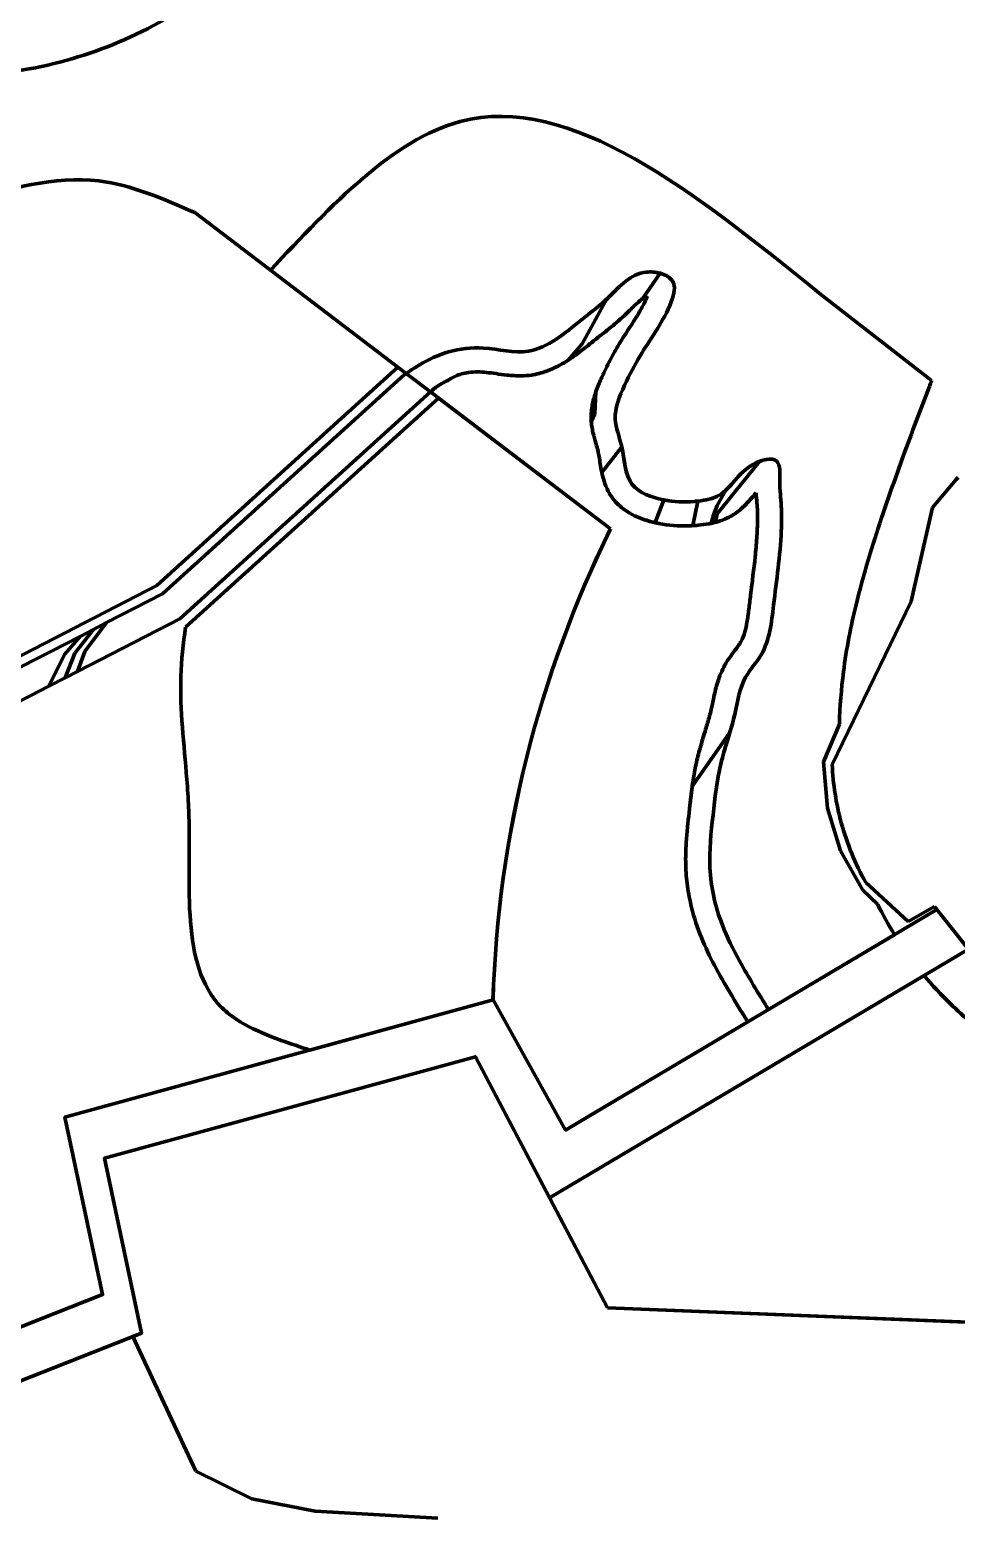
# Model space of a CAD drawing. Header units: inches. Extents: x 4096 to 6070, y 2882 to 5388.
# Drawn here: x 4328.9 to 4375.1, y 3607.5 to 3681.8 of the extents above; entities that cross this region are included whole.
import ezdxf

# ---------------------------------------------------------------- set-up
doc = ezdxf.new("R2010")
doc.units = ezdxf.units.IN
doc.header["$MEASUREMENT"] = 0
doc.linetypes.add('A_CONTINUOUS_LINE', pattern=[0])
for name, color, linetype, lineweight in [('footpath line', 2, 'Continuous', 30), ('Hatch recreation', 91, 'A_CONTINUOUS_LINE', 15), ('Hatch residential', 51, 'Continuous', 15), ('recreation', 91, 'A_CONTINUOUS_LINE', 20), ('road 2', 1, 'A_CONTINUOUS_LINE', 30)]:
    doc.layers.add(name, color=color, linetype=linetype, lineweight=lineweight)

# ---------------------------------------------------------------- blocks, each defined once
blk = doc.blocks.new('residential')
at = {"layer": 'Hatch residential', "lineweight": 90}
for p, q in [((4347.253, 3664.918), (4337.12, 3672.63)), ((4335.232, 3654.021), (4347.253, 3664.918)), ((4349.277, 3663.378), (4336.668, 3651.949)), ((4357.858, 3656.848), (4349.277, 3663.378)), ((4314.279, 3643.23), (4335.232, 3654.021)), ((4349.284, 3632.598), (4351.997, 3633.341)), ((4346.728, 3631.898), (4349.284, 3632.598)), ((4342.867, 3630.84), (4346.728, 3631.898)), ((4351.116, 3630.508), (4332.617, 3625.44)), ((4357.705, 3617.986), (4351.116, 3630.508)), ((4351.116, 3630.508), (4351.116, 3630.508)), ((4332.617, 3625.44), (4334.467, 3616.715)), ((4372.44, 3617.392), (4357.705, 3617.986)), ((4372.44, 3617.392), (4372.44, 3617.392)), ((4401.395, 3616.225), (4372.44, 3617.392)), ((4334.467, 3616.715), (4334.036, 3616.545)), ((4334.036, 3616.545), (4337.184, 3609.835)), ((4337.184, 3609.835), (4339.966, 3608.451)), ((4339.966, 3608.451), (4343.132, 3607.831)), ((4343.132, 3607.831), (4349.25, 3607.481))]:
    blk.add_line(p, q, dxfattribs=at)
blk.add_arc((4409.168, 3631.571), 57.199, 153.77406, 178.22601, dxfattribs=at)
blk.add_open_spline([(4337.12, 3672.63), (4335.551, 3673.321), (4331.876, 3674.937), (4326.342, 3673.455), (4321.434, 3671.264), (4315.415, 3671.041), (4313.912, 3666.975), (4313.107, 3664.794)], degree=3, knots=[0, 0, 0, 0, 5.033154, 11.780618, 16.077304, 21.543793, 27.864631, 27.864631, 27.864631, 27.864631], dxfattribs=at)
for points in [[(4336.668, 3651.949), (4336.547, 3651.125), (4336.461, 3650.306), (4336.434, 3649.495)], [(4336.434, 3649.495), (4336.379, 3647.793), (4336.59, 3646.128), (4336.729, 3644.349)], [(4336.729, 3644.349), (4336.765, 3643.884), (4336.797, 3643.411), (4336.817, 3642.928)], [(4336.832, 3642.536), (4336.932, 3639.083), (4336.406, 3635.078), (4338.432, 3633.006)], [(4336.817, 3642.928), (4336.823, 3642.798), (4336.828, 3642.667), (4336.832, 3642.536)], [(4338.432, 3633.006), (4338.536, 3632.899), (4338.647, 3632.798), (4338.763, 3632.702)], [(4338.763, 3632.702), (4339.023, 3632.487), (4339.312, 3632.295), (4339.624, 3632.12)], [(4339.624, 3632.12), (4340.169, 3631.813), (4340.782, 3631.559), (4341.425, 3631.327)], [(4341.425, 3631.327), (4341.895, 3631.157), (4342.381, 3630.999), (4342.867, 3630.84)]]:
    blk.add_open_spline(points, degree=3, dxfattribs=at)
blk = doc.blocks.new('recreation')
at = {"layer": 'recreation', "lineweight": 90}
blk.add_line((4356.692, 3627.486), (4361.711, 3630.468), dxfattribs=at)
for points in [[(4340.893, 3669.759), (4347.668, 3664.602)], [(4373.869, 3664.245), (4368.261, 3668.617)], [(4348.872, 3663.686), (4357.858, 3656.848)], [(4368.475, 3645.224), (4369.273, 3647.103)], [(4368.675, 3642.905), (4368.475, 3645.224)], [(4369.33, 3640.78), (4368.675, 3642.905)], [(4370.438, 3638.814), (4369.33, 3640.78)], [(4371.18, 3638.106), (4370.438, 3638.814)], [(4365.735, 3632.859), (4372.026, 3636.597)], [(4373.498, 3634.564), (4354.821, 3623.467)], [(4351.997, 3633.341), (4355.62, 3626.849)], [(4361.711, 3630.468), (4364.703, 3632.246)], [(4355.62, 3626.849), (4356.692, 3627.486)], [(4354.821, 3623.467), (4357.705, 3617.986)], [(4357.705, 3617.986), (4401.395, 3616.225)]]:
    blk.add_lwpolyline(points, dxfattribs=at)
blk.add_lwpolyline([(4357.858, 3656.848, 0.107098), (4351.997, 3633.341)], format="xyb", dxfattribs=at)
for points, knots in [([(4368.261, 3668.617), (4362.055, 3673.628), (4352.09, 3681.674), (4343.96, 3673.022), (4340.893, 3669.759)], [0, 0, 0, 0, 19.846352, 31.866977, 31.866977, 31.866977, 31.866977]), ([(4347.668, 3664.602), (4348.455, 3665.14), (4349.597, 3665.757), (4351.698, 3665.993), (4354.09, 3665.313), (4356.087, 3667.059), (4357.915, 3668.431), (4359.162, 3669.971), (4361.371, 3669.385), (4360.55, 3667.224), (4359.473, 3665.83), (4358.526, 3664.014), (4357.881, 3662.435), (4358.564, 3660.831), (4358.553, 3658.91), (4360.466, 3658.209), (4361.921, 3658.164), (4363.75, 3658.467), (4364.335, 3660.022), (4366.382, 3660.559), (4366.251, 3659.066), (4366.404, 3658.014), (4366.377, 3655.892), (4366.013, 3653.481), (4365.751, 3650.817), (4364.347, 3649.355), (4364.084, 3647.346), (4363.25, 3645.142), (4362.969, 3642.547), (4362.662, 3639.84), (4363.229, 3637.335), (4364.396, 3635.03), (4365.238, 3633.665), (4365.735, 3632.859)], [0.165329, 0.165329, 0.165329, 0.165329, 2.338865, 4.057232, 6.306947, 9.358833, 11.171284, 13.402793, 14.797825, 16.208409, 18.913591, 20.573674, 22.336467, 23.686487, 25.693416, 27.423547, 28.973337, 30.249638, 32.549408, 33.72055, 34.737259, 35.976433, 37.213183, 40.943563, 43.493376, 44.856538, 46.789152, 49.358857, 51.938841, 54.57149, 57.49773, 59.468876, 62.308186, 62.308186, 62.308186, 62.308186]), ([(4359.704, 3668.455), (4359.693, 3668.453), (4359.683, 3668.45), (4359.608, 3668.426), (4359.529, 3668.387), (4359.316, 3668.233), (4359.187, 3668.118), (4358.966, 3667.903), (4358.887, 3667.824), (4358.719, 3667.657), (4358.626, 3667.567), (4358.279, 3667.243), (4358.026, 3667.032), (4357.658, 3666.736), (4357.538, 3666.641), (4357.3, 3666.453), (4357.184, 3666.362), (4356.924, 3666.153), (4356.776, 3666.032), (4356.237, 3665.605), (4355.813, 3665.284), (4355.111, 3664.903), (4354.893, 3664.801), (4354.424, 3664.631), (4354.172, 3664.564), (4353.74, 3664.502), (4353.577, 3664.491), (4353.162, 3664.483), (4352.922, 3664.501), (4352.307, 3664.566), (4351.962, 3664.625), (4351.516, 3664.671), (4351.381, 3664.68), (4351.085, 3664.682), (4350.928, 3664.672), (4350.658, 3664.635), (4350.541, 3664.612), (4350.322, 3664.551), (4350.223, 3664.515), (4349.998, 3664.415), (4349.871, 3664.345), (4349.554, 3664.144), (4349.323, 3664.063), (4349.068, 3663.844), (4349.068, 3663.844), (4348.872, 3663.686)], [0.353493, 0.353493, 0.353493, 0.353493, 0.463049, 0.463049, 1.130017, 1.130017, 1.796986, 1.796986, 2.13047, 2.13047, 2.463954, 2.463954, 3.370713, 3.370713, 3.824092, 3.824092, 4.277472, 4.277472, 4.820347, 4.820347, 6.153612, 6.153612, 6.704953, 6.704953, 7.256294, 7.256294, 7.611229, 7.611229, 8.193231, 8.193231, 9.214278, 9.214278, 9.73728, 9.73728, 10.366351, 10.366351, 10.88434, 10.88434, 11.402329, 11.402329, 12.018619, 12.018619, 12.875299, 12.875299, 13.187464, 13.187464, 13.187464, 13.187464]), ([(4365.118, 3658.646), (4365.002, 3658.519), (4364.872, 3658.358), (4364.594, 3658.054), (4364.468, 3657.925), (4364.238, 3657.731), (4364.154, 3657.667), (4363.973, 3657.543), (4363.872, 3657.483), (4363.621, 3657.354), (4363.473, 3657.294), (4363.139, 3657.183), (4362.955, 3657.139), (4362.585, 3657.07), (4362.399, 3657.047), (4362.049, 3657.015), (4361.88, 3657.004), (4361.238, 3656.987), (4360.758, 3657.021), (4360.038, 3657.164), (4359.798, 3657.224), (4359.228, 3657.417), (4358.893, 3657.565), (4358.462, 3657.87), (4358.357, 3657.955), (4358.154, 3658.146), (4358.055, 3658.255), (4357.88, 3658.489), (4357.807, 3658.608), (4357.655, 3658.899), (4357.589, 3659.068), (4357.436, 3659.549), (4357.388, 3659.838), (4357.306, 3660.345), (4357.273, 3660.563), (4357.208, 3660.843), (4357.17, 3660.974), (4357.08, 3661.278), (4357.028, 3661.451), (4356.96, 3661.751), (4356.939, 3661.858), (4356.907, 3662.086), (4356.895, 3662.21), (4356.886, 3662.577), (4356.909, 3662.808), (4356.986, 3663.235), (4357.04, 3663.432), (4357.178, 3663.851), (4357.266, 3664.067), (4357.442, 3664.468), (4357.528, 3664.651), (4357.758, 3665.123), (4357.904, 3665.405), (4358.21, 3665.954), (4358.374, 3666.223), (4358.793, 3666.878), (4359.04, 3667.239), (4359.376, 3667.806), (4359.483, 3667.999), (4359.627, 3668.288), (4359.668, 3668.375), (4359.704, 3668.455)], [16.050962, 16.050962, 16.050962, 16.050962, 16.686377, 16.686377, 17.098291, 17.098291, 17.304248, 17.304248, 17.510205, 17.510205, 17.816292, 17.816292, 18.212975, 18.212975, 18.647541, 18.647541, 19.082108, 19.082108, 20.260585, 20.260585, 20.811681, 20.811681, 21.545147, 21.545147, 21.78725, 21.78725, 22.029354, 22.029354, 22.268811, 22.268811, 22.618761, 22.618761, 23.31209, 23.31209, 24.005419, 24.005419, 24.472348, 24.472348, 24.939277, 24.939277, 25.172741, 25.172741, 25.406205, 25.406205, 25.864799, 25.864799, 26.310611, 26.310611, 26.872768, 26.872768, 27.434925, 27.434925, 28.315146, 28.315146, 29.195368, 29.195368, 30.633937, 30.633937, 31.353221, 31.353221, 31.641237, 31.641237, 31.641237, 31.641237]), ([(4369.273, 3647.103), (4369.293, 3647.993), (4369.364, 3648.865), (4369.622, 3650.878), (4369.841, 3651.992), (4370.472, 3654.596), (4370.924, 3656.033), (4371.726, 3658.438), (4372.087, 3659.467), (4372.883, 3661.656), (4373.319, 3662.812), (4373.794, 3664.052), (4373.832, 3664.148), (4373.869, 3664.245)], [32.828999, 32.828999, 32.828999, 32.828999, 34.905998, 34.905998, 37.750723, 37.750723, 41.846708, 41.846708, 44.986774, 44.986774, 48.604707, 48.604707, 48.91086, 48.91086, 48.91086, 48.91086]), ([(4364.703, 3632.246), (4364.68, 3632.284), (4364.657, 3632.321), (4364.363, 3632.797), (4364.091, 3633.24), (4363.554, 3634.145), (4363.291, 3634.604), (4362.806, 3635.52), (4362.584, 3635.976), (4362.192, 3636.94), (4362.026, 3637.444), (4361.814, 3638.305), (4361.746, 3638.657), (4361.647, 3639.369), (4361.617, 3639.732), (4361.598, 3640.466), (4361.61, 3640.834), (4361.666, 3641.713), (4361.722, 3642.213), (4361.83, 3643.188), (4361.886, 3643.697), (4362.003, 3644.478), (4362.048, 3644.742), (4362.157, 3645.273), (4362.222, 3645.543), (4362.374, 3646.097), (4362.461, 3646.381), (4362.616, 3646.89), (4362.685, 3647.118), (4362.779, 3647.45), (4362.809, 3647.56), (4362.864, 3647.776), (4362.888, 3647.881), (4362.945, 3648.14), (4362.977, 3648.299), (4363.064, 3648.701), (4363.122, 3648.955), (4363.248, 3649.356), (4363.297, 3649.494), (4363.413, 3649.774), (4363.482, 3649.918), (4363.641, 3650.198), (4363.723, 3650.322), (4363.936, 3650.627), (4364.061, 3650.786), (4364.209, 3650.986), (4364.251, 3651.046), (4364.322, 3651.154), (4364.348, 3651.198), (4364.445, 3651.38), (4364.505, 3651.535), (4364.598, 3651.859), (4364.632, 3652.017), (4364.698, 3652.388), (4364.727, 3652.606), (4364.783, 3653.065), (4364.811, 3653.311), (4364.922, 3654.209), (4365.006, 3654.841), (4365.103, 3655.772), (4365.131, 3656.08), (4365.173, 3656.694), (4365.187, 3657.005), (4365.192, 3657.451), (4365.19, 3657.596), (4365.18, 3657.873), (4365.172, 3658), (4365.147, 3658.295), (4365.131, 3658.46), (4365.118, 3658.646)], [35.206704, 35.206704, 35.206704, 35.206704, 35.3394, 35.3394, 36.878995, 36.878995, 38.41859, 38.41859, 39.817044, 39.817044, 41.215499, 41.215499, 42.160902, 42.160902, 43.106305, 43.106305, 44.103291, 44.103291, 45.553204, 45.553204, 47.035333, 47.035333, 47.776398, 47.776398, 48.517463, 48.517463, 49.376153, 49.376153, 50.115391, 50.115391, 50.48501, 50.48501, 50.85463, 50.85463, 51.335298, 51.335298, 51.999225, 51.999225, 52.331189, 52.331189, 52.663153, 52.663153, 52.99731, 52.99731, 53.56765, 53.56765, 53.85282, 53.85282, 54.13799, 54.13799, 54.901131, 54.901131, 55.504141, 55.504141, 56.206955, 56.206955, 56.909768, 56.909768, 58.862344, 58.862344, 59.838632, 59.838632, 60.81492, 60.81492, 61.303063, 61.303063, 61.791207, 61.791207, 62.288313, 62.288313, 62.288313, 62.288313]), ([(4398.006, 3624.7), (4397.783, 3624.694), (4397.558, 3624.69), (4396.838, 3624.686), (4396.338, 3624.695), (4395.327, 3624.74), (4394.813, 3624.777), (4393.669, 3624.894), (4393.043, 3624.981), (4390.665, 3625.387), (4388.978, 3625.839), (4386.552, 3626.644), (4385.761, 3626.933), (4384.599, 3627.388), (4384.215, 3627.543), (4383.456, 3627.859), (4383.083, 3628.018), (4382.245, 3628.386), (4381.778, 3628.597), (4380.632, 3629.144), (4379.947, 3629.493), (4378.501, 3630.309), (4377.74, 3630.786), (4376.239, 3631.868), (4375.5, 3632.475), (4374.338, 3633.606), (4373.905, 3634.074), (4373.498, 3634.564)], [58.76792, 58.76792, 58.76792, 58.76792, 59.340293, 59.340293, 60.594784, 60.594784, 61.849274, 61.849274, 63.417506, 63.417506, 67.888521, 67.888521, 70.124029, 70.124029, 71.241783, 71.241783, 72.359536, 72.359536, 73.715864, 73.715864, 75.653799, 75.653799, 77.789318, 77.789318, 79.924837, 79.924837, 81.305365, 81.305365, 81.305365, 81.305365])]:
    blk.add_open_spline(points, degree=3, knots=knots, dxfattribs=at)
blk.add_open_spline([(4372.026, 3636.597), (4371.721, 3637.085), (4371.439, 3637.588), (4371.18, 3638.106)], degree=3, dxfattribs=at)
blk = doc.blocks.new('road')
at = {"layer": 'road 2', "lineweight": 90}
for p, q in [((4375.096, 3659.305), (4373.921, 3657.919)), ((4375.187, 3659.414), (4375.096, 3659.305)), ((4373.921, 3657.919), (4373.023, 3653.975)), ((4373.023, 3653.975), (4372.854, 3653.232)), ((4372.854, 3653.232), (4371.551, 3650.541)), ((4371.551, 3650.541), (4368.912, 3645.092)), ((4370.589, 3639.201), (4372.705, 3637.252)), ((4372.705, 3637.252), (4374.008, 3638.011)), ((4374.008, 3638.011), (4375.966, 3635.552))]:
    blk.add_line(p, q, dxfattribs=at)
for centre, radius, start, end in [((4325.004, 3700.861), 21.41, 277.89123, 304.659), ((4381.985, 3645.63), 13.084, 182.35669, 195.28048), ((4381.985, 3645.63), 13.084, 195.28048, 209.42932)]:
    blk.add_arc(centre, radius, start, end, dxfattribs=at)
blk = doc.blocks.new('road 5')
at = {"layer": 'footpath line', "lineweight": 90}
for p, q in [((4359.46, 3668.336), (4360.329, 3669.604)), ((4360.329, 3669.604), (4359.46, 3668.336)), ((4356.445, 3666.088), (4357.677, 3668.323)), ((4357.677, 3668.323), (4356.445, 3666.088)), ((4355.749, 3665.272), (4356.445, 3666.088)), ((4356.445, 3666.088), (4355.749, 3665.272)), ((4347.589, 3664.548), (4335.519, 3653.606)), ((4348.872, 3663.686), (4347.668, 3664.602)), ((4347.668, 3664.602), (4348.872, 3663.686)), ((4336.381, 3652.363), (4348.872, 3663.686)), ((4357.132, 3663.709), (4357.079, 3662.585)), ((4357.079, 3662.585), (4356.899, 3662.19)), ((4357.424, 3659.665), (4358.416, 3660.945)), ((4358.416, 3660.945), (4357.424, 3659.665)), ((4363.173, 3657.601), (4365.287, 3660.217)), ((4365.287, 3660.217), (4363.173, 3657.601)), ((4363.169, 3658.011), (4363.61, 3658.774)), ((4363.61, 3658.774), (4363.169, 3658.011)), ((4360.077, 3657.159), (4360.508, 3658.294)), ((4360.508, 3658.294), (4360.077, 3657.159)), ((4361.956, 3657.011), (4362.219, 3658.237)), ((4362.219, 3658.237), (4361.956, 3657.011)), ((4362.957, 3657.452), (4363.169, 3658.011)), ((4363.169, 3658.011), (4362.957, 3657.452)), ((4362.872, 3657.125), (4362.957, 3657.452)), ((4362.957, 3657.452), (4362.872, 3657.125)), ((4363.09, 3657.176), (4363.173, 3657.601)), ((4363.173, 3657.601), (4363.09, 3657.176)), ((4335.519, 3653.606), (4332.729, 3652.169)), ((4331.272, 3649.732), (4336.381, 3652.363)), ((4331.642, 3650.729), (4332.729, 3652.169)), ((4332.729, 3652.169), (4331.642, 3650.729)), ((4332.729, 3652.169), (4332.067, 3651.828)), ((4331.402, 3651.486), (4320.844, 3646.049)), ((4330.623, 3650.576), (4331.402, 3651.486)), ((4331.402, 3651.486), (4330.623, 3650.576)), ((4332.067, 3651.828), (4331.148, 3650.655)), ((4331.148, 3650.655), (4332.067, 3651.828)), ((4332.067, 3651.828), (4331.402, 3651.486)), ((4329.852, 3649.001), (4330.623, 3650.576)), ((4330.623, 3650.576), (4329.852, 3649.001)), ((4331.148, 3650.655), (4330.662, 3649.418)), ((4330.662, 3649.418), (4331.148, 3650.655)), ((4331.148, 3650.655), (4331.148, 3650.655)), ((4331.272, 3649.732), (4331.642, 3650.729)), ((4331.642, 3650.729), (4331.272, 3649.732)), ((4331.642, 3650.729), (4331.642, 3650.729)), ((4329.852, 3649.001), (4330.662, 3649.418)), ((4330.662, 3649.418), (4331.272, 3649.732)), ((4321.871, 3644.89), (4329.852, 3649.001)), ((4329.852, 3649.001), (4329.852, 3649.001)), ((4361.937, 3644.035), (4363.811, 3646.696)), ((4363.811, 3646.696), (4361.937, 3644.035)), ((4364.703, 3632.246), (4365.735, 3632.859))]:
    blk.add_line(p, q, dxfattribs=at)
blk.add_lwpolyline([(4351.997, 3633.341), (4330.649, 3627.493), (4332.526, 3618.637), (4322.933, 3614.85), (4322.977, 3614.598, -0.210507), (4322.693, 3612.175), (4325.637, 3613.23), (4324.458, 3605.082), (4320.198, 3600.341, 0.053845), (4321.921, 3598.517), (4326.78, 3603.926, 0.00013), (4326.815, 3603.912), (4328.316, 3614.288), (4334.467, 3616.715), (4332.617, 3625.44), (4351.116, 3630.508), (4354.821, 3623.467), (4375.708, 3635.877), (4374.136, 3637.851), (4355.62, 3626.849), (4351.997, 3633.341)], format="xyb", close=True, dxfattribs=at)
for points, knots in [([(4360.329, 3669.604), (4360.108, 3669.664), (4358.985, 3669.752), (4358.297, 3668.903), (4357.713, 3668.356), (4357.677, 3668.323)], [11.026546, 11.026546, 11.026546, 11.026546, 11.647215, 13.878724, 14.023462, 14.023462, 14.023462, 14.023462]), ([(4358.416, 3660.945), (4358.412, 3660.964), (4358.304, 3661.443), (4357.881, 3662.435), (4358.526, 3664.014), (4359.473, 3665.83), (4360.55, 3667.224), (4361.219, 3668.983), (4360.82, 3669.37), (4360.718, 3669.436)], [14.427945, 14.427945, 14.427945, 14.427945, 14.483886, 15.833906, 17.596699, 19.256782, 21.961964, 23.372549, 23.742429, 23.742429, 23.742429, 23.742429]), ([(4359.704, 3668.455), (4359.668, 3668.375), (4359.627, 3668.288), (4359.483, 3667.999), (4359.376, 3667.806), (4359.04, 3667.239), (4358.793, 3666.878), (4358.374, 3666.223), (4358.21, 3665.954), (4357.904, 3665.405), (4357.758, 3665.123), (4357.528, 3664.651), (4357.442, 3664.468), (4357.277, 3664.093), (4357.201, 3663.908), (4357.132, 3663.709)], [16.050962, 16.050962, 16.050962, 16.050962, 16.338978, 16.338978, 17.058263, 17.058263, 18.496831, 18.496831, 19.377053, 19.377053, 20.257274, 20.257274, 20.819431, 20.819431, 21.307517, 21.307517, 21.307517, 21.307517]), ([(4359.46, 3668.336), (4359.548, 3668.396), (4359.616, 3668.429), (4359.683, 3668.45), (4359.693, 3668.453), (4359.704, 3668.455)], [12.4905422, 12.4905422, 12.4905422, 12.4905422, 13.0779076, 13.0779076, 13.1874638, 13.1874638, 13.1874638, 13.1874638]), ([(4357.677, 3668.323), (4357.265, 3667.943), (4356.047, 3667.023), (4354.09, 3665.313), (4351.698, 3665.993), (4349.597, 3665.757), (4348.455, 3665.14), (4347.668, 3664.602)], [0.165329, 0.165329, 0.165329, 0.165329, 1.833042, 4.884928, 7.134643, 8.85301, 11.026546, 11.026546, 11.026546, 11.026546]), ([(4355.749, 3665.272), (4356.066, 3665.477), (4356.353, 3665.697), (4356.776, 3666.032), (4356.924, 3666.153), (4357.184, 3666.362), (4357.3, 3666.453), (4357.538, 3666.641), (4357.658, 3666.736), (4358.026, 3667.032), (4358.279, 3667.243), (4358.626, 3667.567), (4358.719, 3667.657), (4358.887, 3667.824), (4358.966, 3667.903), (4359.187, 3668.118), (4359.316, 3668.233), (4359.435, 3668.319), (4359.448, 3668.328), (4359.46, 3668.336)], [7.791416, 7.791416, 7.791416, 7.791416, 8.72061, 8.72061, 9.263485, 9.263485, 9.716864, 9.716864, 10.170244, 10.170244, 11.077002, 11.077002, 11.410487, 11.410487, 11.743971, 11.743971, 12.410939, 12.410939, 12.490542, 12.490542, 12.490542, 12.490542]), ([(4348.872, 3663.686), (4349.068, 3663.844), (4349.068, 3663.844), (4349.323, 3664.063), (4349.554, 3664.144), (4349.871, 3664.345), (4349.998, 3664.415), (4350.223, 3664.515), (4350.322, 3664.551), (4350.541, 3664.612), (4350.658, 3664.635), (4350.928, 3664.672), (4351.085, 3664.682), (4351.381, 3664.68), (4351.516, 3664.671), (4351.962, 3664.625), (4352.307, 3664.566), (4352.922, 3664.501), (4353.162, 3664.483), (4353.577, 3664.491), (4353.74, 3664.502), (4354.172, 3664.564), (4354.424, 3664.631), (4354.893, 3664.801), (4355.111, 3664.903), (4355.467, 3665.096), (4355.611, 3665.182), (4355.749, 3665.272)], [0.353493, 0.353493, 0.353493, 0.353493, 0.665657, 0.665657, 1.522338, 1.522338, 2.138627, 2.138627, 2.656616, 2.656616, 3.174605, 3.174605, 3.803677, 3.803677, 4.326679, 4.326679, 5.347726, 5.347726, 5.929727, 5.929727, 6.284662, 6.284662, 6.836003, 6.836003, 7.387345, 7.387345, 7.791416, 7.791416, 7.791416, 7.791416]), ([(4356.899, 3662.19), (4356.905, 3662.115), (4356.913, 3662.042), (4356.939, 3661.858), (4356.96, 3661.751), (4357.028, 3661.451), (4357.08, 3661.278), (4357.17, 3660.974), (4357.208, 3660.843), (4357.273, 3660.563), (4357.306, 3660.345), (4357.369, 3659.959), (4357.392, 3659.817), (4357.424, 3659.665)], [22.376684, 22.376684, 22.376684, 22.376684, 22.519458, 22.519458, 22.752923, 22.752923, 23.219851, 23.219851, 23.68678, 23.68678, 24.380109, 24.380109, 24.742796, 24.742796, 24.742796, 24.742796]), ([(4360.508, 3658.294), (4360.503, 3658.295), (4359.911, 3658.413), (4358.573, 3658.903), (4358.561, 3660.28), (4358.416, 3660.945)], [23.742429, 23.742429, 23.742429, 23.742429, 23.757081, 25.487212, 27.4382, 27.4382, 27.4382, 27.4382]), ([(4365.287, 3660.217), (4365.182, 3660.176), (4364.39, 3659.807), (4364.036, 3659.164), (4363.61, 3658.774)], [30.69292, 30.69292, 30.69292, 30.69292, 30.97328, 32.829768, 32.829768, 32.829768, 32.829768]), ([(4363.811, 3646.696), (4363.898, 3646.99), (4364.158, 3647.911), (4364.347, 3649.355), (4365.751, 3650.817), (4366.013, 3653.481), (4366.377, 3655.892), (4366.404, 3658.014), (4366.251, 3659.066), (4366.371, 3660.437), (4365.622, 3660.344), (4365.287, 3660.217)], [32.829768, 32.829768, 32.829768, 32.829768, 33.750002, 35.682616, 37.045778, 39.595591, 43.325971, 44.562721, 45.801895, 46.818604, 47.709386, 47.709386, 47.709386, 47.709386]), ([(4357.424, 3659.665), (4357.453, 3659.528), (4357.489, 3659.382), (4357.589, 3659.068), (4357.655, 3658.899), (4357.807, 3658.608), (4357.88, 3658.489), (4358.055, 3658.255), (4358.154, 3658.146), (4358.357, 3657.955), (4358.462, 3657.87), (4358.893, 3657.565), (4359.228, 3657.417), (4359.731, 3657.247), (4359.907, 3657.198), (4360.077, 3657.159)], [24.742796, 24.742796, 24.742796, 24.742796, 25.073438, 25.073438, 25.423388, 25.423388, 25.662845, 25.662845, 25.904949, 25.904949, 26.147053, 26.147053, 26.880518, 26.880518, 27.281505, 27.281505, 27.281505, 27.281505]), ([(4363.61, 3658.774), (4363.508, 3658.681), (4363.13, 3658.39), (4362.596, 3658.278), (4362.219, 3658.237)], [29.147079, 29.147079, 29.147079, 29.147079, 29.590361, 30.69292, 30.69292, 30.69292, 30.69292]), ([(4362.219, 3658.237), (4362.159, 3658.23), (4361.574, 3658.175), (4361.028, 3658.191), (4360.508, 3658.294)], [27.4382, 27.4382, 27.4382, 27.4382, 27.611942, 29.147079, 29.147079, 29.147079, 29.147079]), ([(4365.118, 3658.646), (4365.131, 3658.46), (4365.147, 3658.295), (4365.172, 3658), (4365.18, 3657.873), (4365.19, 3657.596), (4365.192, 3657.451), (4365.187, 3657.005), (4365.173, 3656.694), (4365.131, 3656.08), (4365.103, 3655.772), (4365.006, 3654.841), (4364.922, 3654.209), (4364.811, 3653.311), (4364.783, 3653.065), (4364.727, 3652.606), (4364.698, 3652.388), (4364.632, 3652.017), (4364.598, 3651.859), (4364.505, 3651.535), (4364.445, 3651.38), (4364.348, 3651.198), (4364.322, 3651.154), (4364.251, 3651.046), (4364.209, 3650.986), (4364.061, 3650.786), (4363.936, 3650.627), (4363.723, 3650.322), (4363.641, 3650.198), (4363.482, 3649.918), (4363.413, 3649.774), (4363.297, 3649.494), (4363.248, 3649.356), (4363.122, 3648.955), (4363.064, 3648.701), (4362.977, 3648.299), (4362.945, 3648.14), (4362.888, 3647.881), (4362.864, 3647.776), (4362.809, 3647.56), (4362.779, 3647.45), (4362.685, 3647.118), (4362.616, 3646.89), (4362.461, 3646.381), (4362.374, 3646.097), (4362.222, 3645.543), (4362.157, 3645.273), (4362.048, 3644.742), (4362.003, 3644.478), (4361.955, 3644.157), (4361.946, 3644.096), (4361.937, 3644.035)], [35.206704, 35.206704, 35.206704, 35.206704, 35.70381, 35.70381, 36.191954, 36.191954, 36.680098, 36.680098, 37.656385, 37.656385, 38.632673, 38.632673, 40.585249, 40.585249, 41.288062, 41.288062, 41.990876, 41.990876, 42.593886, 42.593886, 43.357027, 43.357027, 43.642197, 43.642197, 43.927367, 43.927367, 44.497707, 44.497707, 44.831864, 44.831864, 45.163828, 45.163828, 45.495792, 45.495792, 46.159719, 46.159719, 46.640387, 46.640387, 47.010007, 47.010007, 47.379626, 47.379626, 48.118864, 48.118864, 48.977554, 48.977554, 49.718619, 49.718619, 50.459684, 50.459684, 50.633664, 50.633664, 50.633664, 50.633664]), ([(4363.09, 3657.176), (4363.168, 3657.196), (4363.247, 3657.219), (4363.473, 3657.294), (4363.621, 3657.354), (4363.872, 3657.483), (4363.973, 3657.543), (4364.154, 3657.667), (4364.238, 3657.731), (4364.468, 3657.925), (4364.594, 3658.054), (4364.872, 3658.358), (4365.002, 3658.519), (4365.118, 3658.646)], [29.707844, 29.707844, 29.707844, 29.707844, 29.875907, 29.875907, 30.181994, 30.181994, 30.387951, 30.387951, 30.593908, 30.593908, 31.005822, 31.005822, 31.641237, 31.641237, 31.641237, 31.641237]), ([(4360.077, 3657.159), (4360.141, 3657.144), (4360.205, 3657.131), (4360.758, 3657.021), (4361.238, 3656.987), (4361.791, 3657.002), (4361.874, 3657.006), (4361.956, 3657.011)], [27.281505, 27.281505, 27.281505, 27.281505, 27.431614, 27.431614, 28.610092, 28.610092, 28.820053, 28.820053, 28.820053, 28.820053]), ([(4361.956, 3657.011), (4362.045, 3657.016), (4362.134, 3657.023), (4362.399, 3657.047), (4362.585, 3657.07), (4362.809, 3657.112), (4362.84, 3657.118), (4362.872, 3657.125)], [28.8200533, 28.8200533, 28.8200533, 28.8200533, 29.0446579, 29.0446579, 29.4792244, 29.4792244, 29.5484354, 29.5484354, 29.5484354, 29.5484354]), ([(4365.735, 3632.859), (4365.238, 3633.665), (4364.396, 3635.03), (4363.229, 3637.335), (4362.662, 3639.84), (4362.969, 3642.547), (4363.216, 3644.835), (4363.653, 3646.168), (4363.811, 3646.696)], [47.709386, 47.709386, 47.709386, 47.709386, 50.548695, 52.519842, 55.446081, 58.078731, 60.658715, 62.308186, 62.308186, 62.308186, 62.308186]), ([(4361.937, 3644.035), (4361.873, 3643.577), (4361.824, 3643.13), (4361.722, 3642.213), (4361.666, 3641.713), (4361.61, 3640.834), (4361.598, 3640.466), (4361.617, 3639.732), (4361.647, 3639.369), (4361.746, 3638.657), (4361.814, 3638.305), (4362.026, 3637.444), (4362.192, 3636.94), (4362.584, 3635.976), (4362.806, 3635.52), (4363.291, 3634.604), (4363.554, 3634.145), (4364.091, 3633.24), (4364.363, 3632.797), (4364.657, 3632.321), (4364.68, 3632.284), (4364.703, 3632.246)], [50.633664, 50.633664, 50.633664, 50.633664, 51.941813, 51.941813, 53.391726, 53.391726, 54.388712, 54.388712, 55.334115, 55.334115, 56.279518, 56.279518, 57.677973, 57.677973, 59.076427, 59.076427, 60.616022, 60.616022, 62.155617, 62.155617, 62.288313, 62.288313, 62.288313, 62.288313])]:
    blk.add_open_spline(points, degree=3, knots=knots, dxfattribs=at)
for points in [[(4360.718, 3669.436), (4360.607, 3669.509), (4360.473, 3669.565), (4360.329, 3669.604)], [(4347.668, 3664.602), (4347.642, 3664.584), (4347.616, 3664.566), (4347.589, 3664.548)], [(4362.872, 3657.125), (4362.943, 3657.139), (4363.016, 3657.156), (4363.09, 3657.176)]]:
    blk.add_open_spline(points, degree=3, dxfattribs=at)

msp = doc.modelspace()

# ---------------------------------------------------------------- block references
at = {"layer": 'footpath line', "color": 0, "lineweight": 90}
msp.add_blockref('road 5', (0, 0), dxfattribs=at)
at = {"layer": 'Hatch recreation', "color": 0, "lineweight": 90}
msp.add_blockref('recreation', (0, 0), dxfattribs=at)
at = {"layer": 'Hatch residential', "color": 0, "lineweight": 90}
msp.add_blockref('residential', (0, 0), dxfattribs=at)
at = {"layer": 'road 2', "color": 0, "lineweight": 90}
msp.add_blockref('road', (0, 0), dxfattribs=at)

doc.saveas('drawing.dxf')
